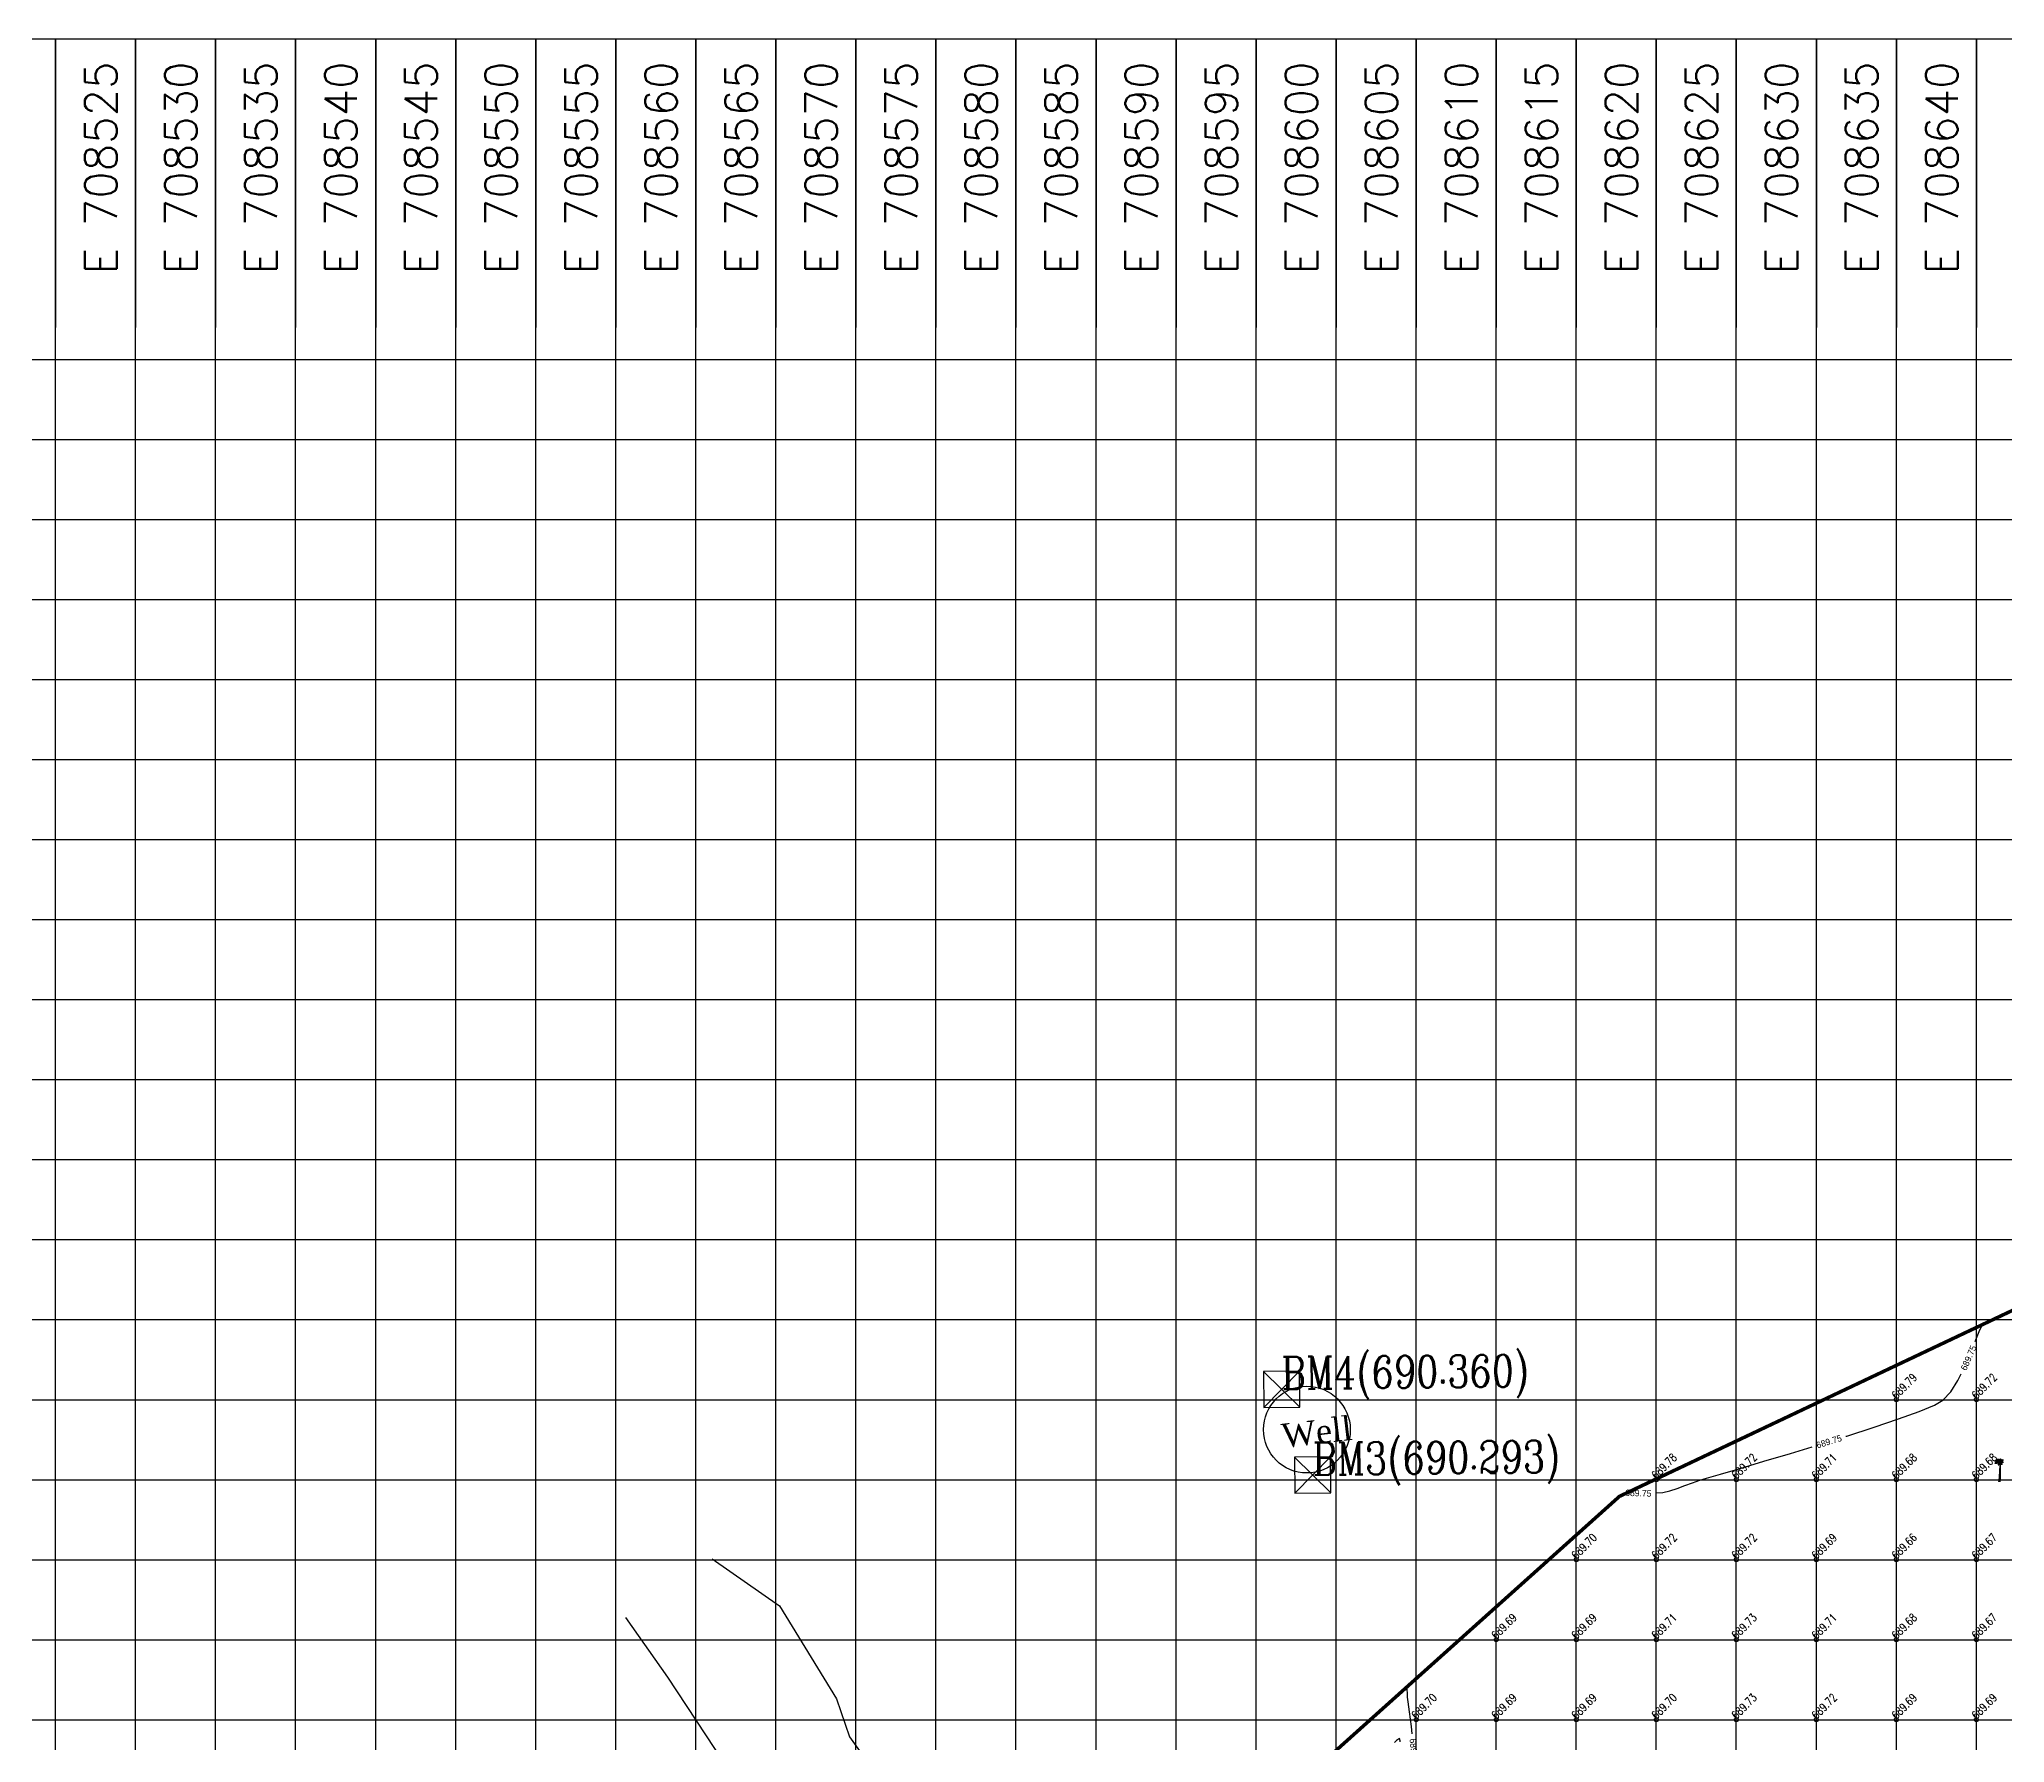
# Model space of a CAD drawing. Header units: millimetres. Extents: x 708400 to 708940, y 1331410 to 1331890.
# Drawn here: x 708519 to 708641.8, y 1331783.6 to 1331890 of the extents above; entities that cross this region are included whole.
import ezdxf
from ezdxf.enums import TextEntityAlignment as Align

# ---------------------------------------------------------------- set-up
doc = ezdxf.new("R2010")
doc.units = ezdxf.units.MM
doc.header["$PDMODE"] = 32
doc.header["$PDSIZE"] = 0.25
for name, color, linetype in [('BLOCK LEVELS', 251, 'Continuous'), ('bm', 6, 'Continuous'), ('BOUNDARY', 7, 'Continuous'), ('CONT-MJR', 210, 'Continuous'), ('CONT-MNR', 90, 'Continuous'), ('grid', 4, 'Continuous'), ('nala', 190, 'Continuous'), ('TEXT', 7, 'Continuous'), ('trees', 104, 'Continuous'), ('Well', 184, 'Continuous')]:
    doc.layers.add(name, color=color, linetype=linetype)
doc.styles.add('RC', font='romanc.shx', dxfattribs={"width": 0.8, "height": 1.8})
doc.styles.add('RS', font='romans.shx', dxfattribs={"height": 5})
doc.styles.add('TR', font='times.ttf')

# ---------------------------------------------------------------- blocks, each defined once
blk = doc.blocks.new('A$C644366BB')
at = {"layer": 'trees', "color": 97, "true_color": 0x279b30}
for p, q in [((0.06, 3.64), (0.05, 3.62)), ((0.14, 3.69), (0.11, 3.69)), ((0.2, 3.71), (0.15, 3.71)), ((0.26, 3.72), (0.21, 3.64)), ((0.29, 3.73), (0.24, 3.63)), ((0.33, 3.73), (0.27, 3.62)), ((0.32, 3.45), (0.29, 3.18)), ((0.38, 3.73), (0.32, 3.61)), ((0.47, 3.73), (0.33, 3.78)), ((0.39, 3.92), (0.38, 3.94)), ((0.47, 3.91), (0.46, 3.86)), ((0.49, 3.89), (0.48, 3.83)), ((0.53, 3.88), (0.5, 3.83)), ((0.56, 3.86), (0.51, 3.81)), ((0.58, 3.87), (0.56, 3.92)), ((0.62, 3.84), (0.59, 3.93)), ((0.67, 3.81), (0.65, 3.92)), ((0.97, 3.78), (0.84, 3.69)), ((0.88, 3.8), (0.85, 3.92)), ((0.87, 3.77), (1, 3.83)), ((0.9, 3.86), (0.88, 3.97)), ((0.89, 3.83), (1.04, 3.86)), ((0.94, 3.9), (0.92, 4)), ((0.92, 3.87), (1.06, 3.9)), ((0.97, 3.92), (0.95, 4.01)), ((0.99, 3.93), (1.08, 3.93)), ((1.01, 3.98), (1.01, 3.94)), ((1.04, 3.76), (1.17, 3.85)), ((1.09, 3.78), (1.16, 3.64)), ((1.14, 3.8), (1.22, 3.63)), ((1.16, 3.81), (1.27, 3.86)), ((1.3, 3.52), (1.18, 3.37)), ((1.34, 3.5), (1.23, 3.35)), ((1.28, 3.82), (1.29, 3.65)), ((1.28, 3.54), (1.35, 3.51)), ((1.36, 3.48), (1.28, 3.33)), ((1.33, 3.82), (1.35, 3.68)), ((1.36, 3.49), (1.42, 3.47)), ((0.03, 3.21), (0, 3.19)), ((0.06, 3.25), (0.01, 3.22)), ((0.15, 3.34), (0.03, 3.28)), ((0.1, 3.29), (0.03, 3.26)), ((0.04, 3.22), (0.03, 3.18)), ((0.06, 3.24), (0.06, 3.18)), ((0.24, 3.4), (0.08, 3.34)), ((0.09, 3.27), (0.09, 3.17)), ((0.1, 3.29), (0.12, 3.17)), ((0.13, 3.31), (0.14, 3.16)), ((0.17, 3.36), (0.17, 3.15)), ((0.21, 3.38), (0.2, 3.15)), ((0.27, 3.42), (0.24, 3.15)), ((0.65, 3.23), (0.51, 3.12)), ((0.63, 3.13), (0.52, 3.07)), ((0.61, 2.92), (0.58, 2.91)), ((0.62, 3.08), (0.72, 2.99)), ((0.64, 3.18), (0.77, 3.03)), ((0.67, 3.27), (0.81, 3.07)), ((0.71, 3.36), (0.84, 3.13)), ((1.07, 3.35), (1.01, 3.14)), ((1.11, 3.32), (1.04, 3.08)), ((1.14, 3.26), (1.07, 3.08)), ((1.21, 3.04), (1.19, 3.01)), ((1.22, 3.06), (1.24, 3.02))]:
    blk.add_line(p, q, dxfattribs=at)
at = {"layer": 'trees', "color": 84, "true_color": 0x2aaf18}
for p, q in [((0.09, 3.67), (0.09, 3.62)), ((0.14, 3.69), (0.12, 3.62)), ((0.19, 3.7), (0.17, 3.64)), ((0.36, 3.73), (0.22, 3.76)), ((0.41, 3.92), (0.39, 3.9)), ((0.43, 3.91), (0.4, 3.95)), ((0.44, 3.91), (0.43, 3.88)), ((0.49, 3.9), (0.44, 3.96)), ((0.55, 3.87), (0.5, 3.96)), ((1.26, 3.82), (1.37, 3.85)), ((1.39, 3.46), (1.33, 3.33)), ((0.61, 3.05), (0.53, 3.02)), ((0.6, 2.98), (0.55, 2.97)), ((0.6, 3.01), (0.68, 2.95)), ((0.61, 2.95), (0.65, 2.93)), ((0.61, 2.9), (0.63, 2.9)), ((1.1, 3.34), (1.24, 3.22)), ((1.17, 3.2), (1.1, 3.07)), ((1.19, 3.15), (1.12, 3.03)), ((1.14, 3.27), (1.25, 3.14)), ((1.2, 3.1), (1.15, 3.01)), ((1.18, 3.18), (1.24, 3.07))]:
    blk.add_line(p, q, dxfattribs=at)
at = {"layer": 'trees', "color": 97, "true_color": 0x25742c}
for p, q in [((0.28, 3.43), (0.13, 3.4)), ((0.26, 3.72), (0.19, 3.73)), ((0.34, 3.46), (0.19, 3.46)), ((0.44, 3.5), (0.24, 3.52)), ((0.49, 3.53), (0.33, 3.57)), ((0.38, 3.47), (0.34, 3.19)), ((0.44, 3.72), (0.35, 3.61)), ((0.51, 3.71), (0.39, 3.6)), ((0.42, 3.49), (0.41, 3.21)), ((0.56, 3.7), (0.46, 3.6)), ((0.48, 3.5), (0.46, 3.24)), ((0.54, 3.71), (0.47, 3.76)), ((0.62, 3.54), (0.49, 3.57)), ((0.63, 3.68), (0.5, 3.59)), ((0.54, 3.53), (0.52, 3.27)), ((0.63, 3.83), (0.54, 3.79)), ((0.66, 3.67), (0.55, 3.74)), ((0.59, 3.54), (0.56, 3.32)), ((0.68, 3.79), (0.58, 3.77)), ((0.72, 3.75), (0.61, 3.74)), ((0.76, 3.7), (0.65, 3.71)), ((0.74, 3.74), (0.7, 3.87)), ((0.77, 3.68), (0.76, 3.79)), ((0.84, 3.7), (0.81, 3.8)), ((0.85, 3.75), (0.82, 3.86)), ((0.95, 3.7), (1.07, 3.63)), ((0.99, 3.44), (0.96, 3.25)), ((0.98, 3.71), (1.04, 3.79)), ((1.02, 3.74), (1.11, 3.64)), ((1.06, 3.59), (1.02, 3.5)), ((1.1, 3.59), (1.04, 3.5)), ((1.16, 3.57), (1.07, 3.47)), ((1.2, 3.56), (1.12, 3.46)), ((1.17, 3.57), (1.27, 3.56)), ((1.26, 3.54), (1.17, 3.44)), ((1.21, 3.81), (1.26, 3.61)), ((0.68, 3.3), (0.52, 3.19)), ((0.73, 3.39), (0.56, 3.27)), ((0.75, 3.42), (0.86, 3.24)), ((1.03, 3.4), (1, 3.19)), ((1.02, 3.42), (1.19, 3.34))]:
    blk.add_line(p, q, dxfattribs=at)
at = {"layer": 'trees', "color": 99, "true_color": 0x1a511e}
for p, q in [((0.7, 3.65), (0.53, 3.58)), ((0.74, 3.62), (0.58, 3.56)), ((0.65, 3.54), (0.6, 3.38)), ((0.77, 3.46), (0.61, 3.36)), ((0.71, 3.55), (0.65, 3.57)), ((0.69, 3.55), (0.65, 3.43)), ((0.76, 3.62), (0.68, 3.68)), ((0.8, 3.5), (0.68, 3.45)), ((0.77, 3.6), (0.69, 3.58)), ((0.73, 3.55), (0.69, 3.49)), ((0.8, 3.63), (0.72, 3.66)), ((0.82, 3.53), (0.72, 3.51)), ((0.78, 3.47), (0.87, 3.34)), ((0.84, 3.63), (0.8, 3.71)), ((0.8, 3.5), (0.87, 3.41)), ((0.82, 3.53), (0.85, 3.48)), ((0.91, 3.7), (0.83, 3.61)), ((0.86, 3.59), (0.89, 3.59)), ((0.87, 3.52), (0.89, 3.46)), ((0.88, 3.62), (0.96, 3.61)), ((0.97, 3.74), (0.89, 3.63)), ((0.89, 3.52), (1.03, 3.49)), ((0.91, 3.51), (0.9, 3.4)), ((0.94, 3.57), (0.91, 3.53)), ((0.92, 3.66), (1.02, 3.62)), ((0.94, 3.49), (1.14, 3.4)), ((0.95, 3.48), (0.94, 3.32)), ((0.98, 3.58), (0.95, 3.53)), ((1.02, 3.59), (0.98, 3.52))]:
    blk.add_line(p, q, dxfattribs=at)
at = {"layer": 'trees', "color": 47, "true_color": 0x8d6a35}
for p, q in [((0.7, 0.22), (0.63, 0)), ((0.78, 0.86), (0.7, 0.22)), ((0.81, 1.92), (0.78, 0.86)), ((0.86, 3.42), (0.84, 2.85)), ((0.92, 0.48), (0.86, 0)), ((0.9, 3.39), (0.93, 2.95)), ((0.93, 2.95), (0.95, 1.38))]:
    blk.add_line(p, q, dxfattribs=at)
at = {"layer": 'trees', "color": 49, "true_color": 0x594322}
for p, q in [((0.95, 1.66), (0.8, 1.6)), ((0.95, 1.61), (0.8, 1.56)), ((0.94, 1.98), (0.81, 1.95))]:
    blk.add_line(p, q, dxfattribs=at)
at = {"layer": 'trees', "color": 45, "true_color": 0xba8d4a}
for p, q in [((0.95, 1.56), (0.8, 1.52)), ((0.84, 2.85), (0.81, 1.92)), ((0.94, 1.8), (0.81, 1.78)), ((0.95, 1.38), (0.92, 0.48))]:
    blk.add_line(p, q, dxfattribs=at)
at = {"layer": 'trees', "color": 97, "true_color": 0x279b30}
for centre, radius, start, end in [((0.74, 2.64), 0.913, 84.1773, 144.0122), ((0.38, 3.09), 0.644, 45.6787, 123.8073), ((0.34, 3.41), 0.508, 16.118, 88.5968), ((1.51, 2.94), 0.906, 138.6215, 183.8057), ((1.22, 3.61), 0.394, 115.8877, 189.715), ((1.29, 3.31), 0.518, 67.4695, 152.3289), ((1.04, 3.02), 0.568, 32.4678, 111.6169), ((0.57, 2.95), 0.655, 2.5867, 66.2408)]:
    blk.add_arc(centre, radius, start, end, dxfattribs=at)
blk = doc.blocks.new('tbm')
at = {"layer": 'bm'}
for p, q in [((1, 1), (-1, 1)), ((-1, 1), (-1, -1)), ((1, -1), (1, 1)), ((-1, -1), (1, -1))]:
    blk.add_line(p, q, dxfattribs=at)
for points in [[(1, 1), (-1, -1)], [(-1, 1), (1, -1)]]:
    blk.add_lwpolyline(points, dxfattribs=at)

msp = doc.modelspace()

# ---------------------------------------------------------------- linework, layer by layer
msp.add_lwpolyline([(708400, 1331410), (708940, 1331410), (708940, 1331890), (708400, 1331890)], close=True)
at = {"layer": 'BLOCK LEVELS', "color": 251}
for p in [(708635, 1331805, 689.79), (708640, 1331805, 689.72), (708620, 1331800, 689.78), (708625, 1331800, 689.72), (708630, 1331800, 689.71), (708635, 1331800, 689.68), (708640, 1331800, 689.68), (708615, 1331795, 689.7), (708620, 1331795, 689.72), (708625, 1331795, 689.72), (708630, 1331795, 689.69), (708635, 1331795, 689.66), (708640, 1331795, 689.67), (708610, 1331790, 689.69), (708615, 1331790, 689.69), (708620, 1331790, 689.71), (708625, 1331790, 689.73), (708630, 1331790, 689.71), (708635, 1331790, 689.68), (708640, 1331790, 689.67), (708605, 1331785, 689.7), (708610, 1331785, 689.69), (708615, 1331785, 689.69), (708620, 1331785, 689.7), (708625, 1331785, 689.73), (708630, 1331785, 689.72), (708635, 1331785, 689.69), (708640, 1331785, 689.69)]:
    msp.add_point(p, dxfattribs=at)
at = {"layer": 'BOUNDARY', "ltscale": 0.5, "const_width": 0.221, "elevation": 692.39}
msp.add_lwpolyline([(708710.45, 1331642.1), (708710.07, 1331653.8), (708708.68, 1331680.75), (708706.25, 1331717.47), (708704.33, 1331740.93), (708704.89, 1331747.47), (708708.11, 1331761.17), (708710.7, 1331767.7), (708715.5, 1331773.49), (708723.47, 1331784.82), (708743.11, 1331815.42), (708661.23, 1331819.56), (708617.7, 1331798.96), (708573.07, 1331758.94), (708572.73, 1331724.14), (708515.7, 1331722), (708515.6, 1331697.78), (708517.77, 1331681.44), (708519.21, 1331658.97), (708520.12, 1331654.4), (708517.91, 1331623.96)], dxfattribs=at)
at = {"layer": 'CONT-MJR', "elevation": 690, "flags": 128}
msp.add_lwpolyline([(708603.99, 1331783.62), (708604, 1331783.69), (708603.95, 1331783.84), (708603.78, 1331783.71), (708603.65, 1331783.57)], dxfattribs=at)
at = {"layer": 'CONT-MNR', "elevation": 689.75, "flags": 128}
for points in [[(708639.93, 1331808.63), (708640.17, 1331809.25), (708640.37, 1331809.69)], [(708631.84, 1331802.71), (708631.91, 1331802.73), (708633.61, 1331803.28), (708635.14, 1331803.8), (708636.42, 1331804.26), (708637.37, 1331804.66), (708637.91, 1331804.96), (708638.39, 1331805.5), (708638.84, 1331806.2), (708639.05, 1331806.62)], [(708619.98, 1331799.17), (708620.41, 1331799.21), (708620.85, 1331799.31), (708621.31, 1331799.46), (708621.79, 1331799.63), (708622.27, 1331799.81), (708622.72, 1331799.97), (708623.14, 1331800.1), (708624.01, 1331800.35), (708625.23, 1331800.71), (708626.71, 1331801.15), (708628.38, 1331801.64), (708629.74, 1331802.06)], [(708604.75, 1331784.12), (708604.7, 1331784.57), (708604.58, 1331785.49), (708604.49, 1331786.13), (708604.46, 1331786.41), (708604.45, 1331786.65), (708604.43, 1331786.89), (708604.43, 1331787.06)]]:
    msp.add_lwpolyline(points, dxfattribs=at)
at = {"layer": 'grid'}
for p, q in [((708520, 1331890), (708520, 1331872)), ((708520, 1331410), (708520, 1331890)), ((708525, 1331890), (708525, 1331872)), ((708525, 1331410), (708525, 1331890)), ((708530, 1331890), (708530, 1331872)), ((708530, 1331410), (708530, 1331890)), ((708535, 1331890), (708535, 1331872)), ((708535, 1331410), (708535, 1331890)), ((708540, 1331890), (708540, 1331872)), ((708540, 1331410), (708540, 1331890)), ((708545, 1331890), (708545, 1331872)), ((708545, 1331410), (708545, 1331890)), ((708550, 1331890), (708550, 1331872)), ((708550, 1331410), (708550, 1331890)), ((708555, 1331890), (708555, 1331872)), ((708555, 1331410), (708555, 1331890)), ((708560, 1331890), (708560, 1331872)), ((708560, 1331410), (708560, 1331890)), ((708565, 1331890), (708565, 1331872)), ((708565, 1331410), (708565, 1331890)), ((708570, 1331890), (708570, 1331872)), ((708570, 1331410), (708570, 1331890)), ((708575, 1331890), (708575, 1331872)), ((708575, 1331410), (708575, 1331890)), ((708580, 1331890), (708580, 1331872)), ((708580, 1331410), (708580, 1331890)), ((708585, 1331890), (708585, 1331872)), ((708585, 1331410), (708585, 1331890)), ((708590, 1331890), (708590, 1331872)), ((708590, 1331410), (708590, 1331890)), ((708595, 1331890), (708595, 1331872)), ((708595, 1331410), (708595, 1331890)), ((708600, 1331890), (708600, 1331872)), ((708600, 1331410), (708600, 1331890)), ((708605, 1331890), (708605, 1331872)), ((708605, 1331410), (708605, 1331890)), ((708610, 1331890), (708610, 1331872)), ((708610, 1331410), (708610, 1331890)), ((708615, 1331890), (708615, 1331872)), ((708615, 1331410), (708615, 1331890)), ((708620, 1331890), (708620, 1331872)), ((708620, 1331410), (708620, 1331890)), ((708625, 1331890), (708625, 1331872)), ((708625, 1331410), (708625, 1331890)), ((708630, 1331890), (708630, 1331872)), ((708630, 1331410), (708630, 1331890)), ((708635, 1331890), (708635, 1331872)), ((708635, 1331410), (708635, 1331890)), ((708640, 1331890), (708640, 1331872)), ((708640, 1331410), (708640, 1331890)), ((708400, 1331870), (708845, 1331870)), ((708400, 1331865), (708845, 1331865)), ((708400, 1331860), (708845, 1331860)), ((708400, 1331855), (708845, 1331855)), ((708400, 1331850), (708845, 1331850)), ((708400, 1331845), (708845, 1331845)), ((708400, 1331840), (708845, 1331840)), ((708400, 1331835), (708845, 1331835)), ((708400, 1331830), (708845, 1331830)), ((708400, 1331825), (708845, 1331825)), ((708400, 1331820), (708845, 1331820)), ((708400, 1331815), (708845, 1331815)), ((708400, 1331810), (708845, 1331810)), ((708400, 1331805), (708845, 1331805)), ((708400, 1331800), (708845, 1331800)), ((708400, 1331795), (708845, 1331795)), ((708400, 1331790), (708845, 1331790)), ((708400, 1331785), (708845, 1331785))]:
    msp.add_line(p, q, dxfattribs=at)
at = {"layer": 'nala'}
for points, elevation in [([(708561.02, 1331795.05), (708565.22, 1331792.11), (708568.79, 1331786.3), (708569.6, 1331783.93), (708572.16, 1331780.36), (708573.83, 1331777.32), (708577.64, 1331775.97), (708579.9, 1331772.86), (708585.49, 1331769.6), (708590.52, 1331766.67), (708608.99, 1331759.91), (708632.31, 1331755.31), (708658.58, 1331762.28), (708673, 1331762.14), (708685.86, 1331766.62), (708692.9, 1331768.1), (708698.42, 1331773.77), (708703.01, 1331778.84), (708711.14, 1331788.05), (708714.52, 1331791.56), (708715.76, 1331795.56), (708728.83, 1331810.81), (708743.44, 1331828.12), (708756.81, 1331842.03)], 689.31), ([(708627.82, 1331740.05), (708616.12, 1331744.2), (708607.09, 1331747.27), (708591.4, 1331752.71), (708581.41, 1331753.84), (708574.86, 1331764.12), (708568.35, 1331774.33), (708563, 1331780.46), (708558.25, 1331787.66), (708555.62, 1331791.4)], 689.42)]:
    msp.add_lwpolyline(points, dxfattribs=dict(at, elevation=elevation))
at = {"layer": 'Well'}
msp.add_circle((708598.17, 1331803.13), 2.71, dxfattribs=at)

# ---------------------------------------------------------------- block references
at = {"xscale": 0.3582981415092945, "yscale": 0.3582981415092945, "zscale": 0.3582981414551482}
msp.add_blockref('A$C644366BB', (708641.15, 1331799.87), dxfattribs=at)
at = {"layer": 'bm', "xscale": 1.12561382528555, "yscale": 1.125613825395703, "zscale": 1.12561382482113, "rotation": 0.5690557443653953}
for p in [(708596.6, 1331805.65, 690.36), (708598.54, 1331800.29, 690.29)]:
    msp.add_blockref('tbm', p, dxfattribs=at)

# ---------------------------------------------------------------- texts
at = {"layer": 'BLOCK LEVELS', "color": 251, "style": 'RS', "width": 0.8}
for s, p in [('689.79', (708635, 1331805, 689.79)), ('689.72', (708640, 1331805, 689.72)), ('689.78', (708620, 1331800, 689.78)), ('689.72', (708625, 1331800, 689.72)), ('689.71', (708630, 1331800, 689.71)), ('689.68', (708635, 1331800, 689.68)), ('689.68', (708640, 1331800, 689.68)), ('689.70', (708615, 1331795, 689.7)), ('689.72', (708620, 1331795, 689.72)), ('689.72', (708625, 1331795, 689.72)), ('689.69', (708630, 1331795, 689.69)), ('689.66', (708635, 1331795, 689.66)), ('689.67', (708640, 1331795, 689.67)), ('689.69', (708610, 1331790, 689.69)), ('689.69', (708615, 1331790, 689.69)), ('689.71', (708620, 1331790, 689.71)), ('689.73', (708625, 1331790, 689.73)), ('689.71', (708630, 1331790, 689.71)), ('689.68', (708635, 1331790, 689.68)), ('689.67', (708640, 1331790, 689.67)), ('689.70', (708605, 1331785, 689.7)), ('689.69', (708610, 1331785, 689.69)), ('689.69', (708615, 1331785, 689.69)), ('689.70', (708620, 1331785, 689.7)), ('689.73', (708625, 1331785, 689.73)), ('689.72', (708630, 1331785, 689.72)), ('689.69', (708635, 1331785, 689.69)), ('689.69', (708640, 1331785, 689.69))]:
    msp.add_text(s, height=0.5, rotation=45.0066, dxfattribs=at).set_placement(p)
at = {"layer": 'bm', "style": 'RC', "oblique": 0, "width": 0.8}
for s, p in [('BM4(690.360)', (708596.6, 1331805.65, 690.36)), ('BM3(690.293)', (708598.54, 1331800.29, 690.29))]:
    msp.add_text(s, height=2.0261, rotation=0.5691, dxfattribs=at).set_placement(p)
at = {"layer": 'CONT-MNR', "char_height": 0.4, "attachment_point": 5}
for insert, rotation in [((708639.51, 1331807.61, 689.75), 66.3574), ((708630.79, 1331802.38, 689.75), 17.3038), ((708618.88, 1331799.16, 689.75), 358.1471), ((708604.86, 1331783.02, 689.75), 275.3894)]:
    msp.add_mtext('{689.75}', dxfattribs=dict(at, insert=insert, rotation=rotation))
at = {"layer": 'grid', "style": 'RS'}
for s, p in [('E 708525', (708524.43, 1331888.61)), ('E 708530', (708529.43, 1331888.61)), ('E 708535', (708534.43, 1331888.61)), ('E 708540', (708539.43, 1331888.61)), ('E 708545', (708544.43, 1331888.61)), ('E 708550', (708549.43, 1331888.61)), ('E 708555', (708554.43, 1331888.61)), ('E 708560', (708559.43, 1331888.61)), ('E 708565', (708564.43, 1331888.61)), ('E 708570', (708569.43, 1331888.61)), ('E 708575', (708574.43, 1331888.61)), ('E 708580', (708579.43, 1331888.61)), ('E 708585', (708584.43, 1331888.61)), ('E 708590', (708589.43, 1331888.61)), ('E 708595', (708594.43, 1331888.61)), ('E 708600', (708599.43, 1331888.61)), ('E 708605', (708604.43, 1331888.61)), ('E 708610', (708609.43, 1331888.61)), ('E 708615', (708614.43, 1331888.61)), ('E 708620', (708619.43, 1331888.61)), ('E 708625', (708624.43, 1331888.61)), ('E 708630', (708629.43, 1331888.61)), ('E 708635', (708634.43, 1331888.61)), ('E 708640', (708639.43, 1331888.61))]:
    msp.add_text(s, height=2, rotation=90, dxfattribs=at).set_placement(p, align=Align.BOTTOM_RIGHT)
at = {"layer": 'TEXT', "color": 0, "style": 'TR'}
msp.add_text('Well', height=1.5, rotation=6.6164, dxfattribs=at).set_placement((708596.69, 1331801.99, 690.01))

doc.saveas('drawing.dxf')
